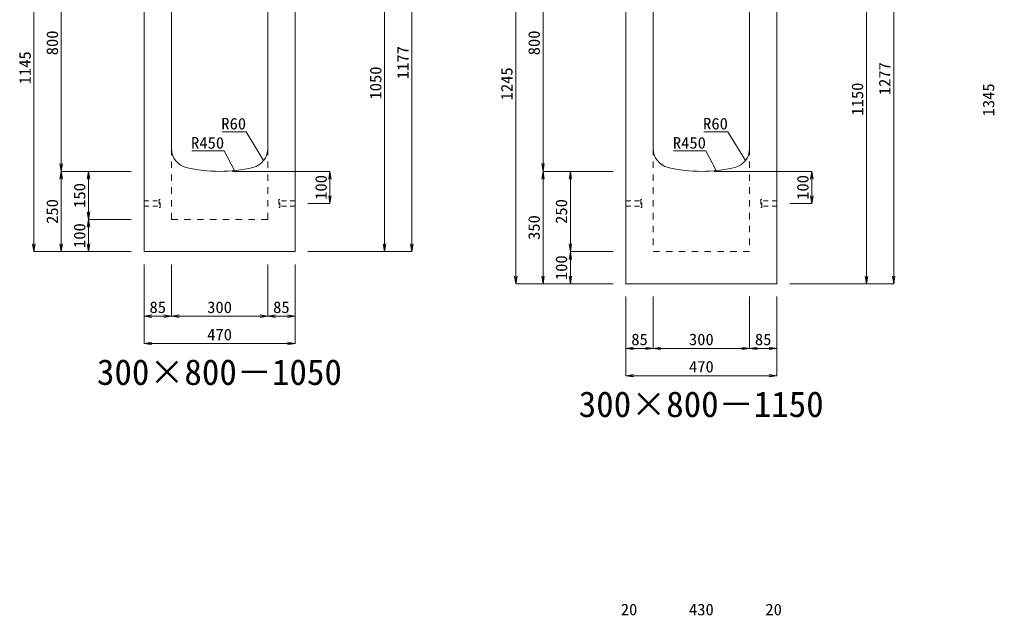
# Model space of a CAD drawing. Units: millimetres at full size. Extents: x -18734 to 51600, y -18820 to 17820.
# Drawn here: x 16777 to 19813, y 8917 to 10773 of the extents above; entities that cross this region are included whole.
import ezdxf
from ezdxf.enums import TextEntityAlignment as Align

# ---------------------------------------------------------------- set-up
doc = ezdxf.new("R2010")
doc.units = ezdxf.units.MM
doc.header["$LTSCALE"] = 20
doc.linetypes.add('USER1', pattern=[2, 1, -1])
doc.linetypes.add('USER2', pattern=[1.35, 0.75, -0.6])
for name, color, linetype, lineweight in [('インサート', 3, 'USER2', 9), ('寸法線', 7, 'Continuous', 13), ('引出線', 4, 'Continuous', 13), ('本体', 2, 'Continuous', 13)]:
    doc.layers.add(name, color=color, linetype=linetype, lineweight=lineweight)
doc.layers.add('文字', color=7, linetype='Continuous')
doc.styles.add('ＭＳ 明朝', font='')
doc.styles.get('ＭＳ 明朝').set_extended_font_data('MS Mincho')

# ---------------------------------------------------------------- blocks, each defined once
blk = doc.blocks.new('open_arrow')
at = {"color": 0, "linetype": 'Continuous', "lineweight": -2}
blk.add_lwpolyline([(7.5, 1.25), (0, 0), (7.5, -1.25)], dxfattribs=at)

msp = doc.modelspace()

# ---------------------------------------------------------------- linework, layer by layer
at = {"layer": 'インサート'}
for p, q in [((17165, 10208.5), (17212, 10208.5)), ((17165, 10208.5), (17165, 10191.5)), ((17215, 10212.5), (17212, 10212.5)), ((17212, 10212.5), (17212, 10187.5)), ((17215, 10187.5), (17215, 10212.5)), ((17588, 10212.5), (17585, 10212.5)), ((17585, 10212.5), (17585, 10187.5)), ((17588, 10187.5), (17588, 10212.5)), ((17635, 10208.5), (17588, 10208.5)), ((17635, 10191.5), (17635, 10208.5)), ((18665, 10208.5), (18712, 10208.5)), ((18665, 10208.5), (18665, 10191.5)), ((18715, 10212.5), (18712, 10212.5)), ((18712, 10212.5), (18712, 10187.5)), ((18715, 10187.5), (18715, 10212.5)), ((19088, 10212.5), (19085, 10212.5)), ((19085, 10212.5), (19085, 10187.5)), ((19088, 10187.5), (19088, 10212.5)), ((19135, 10208.5), (19088, 10208.5)), ((19135, 10191.5), (19135, 10208.5)), ((17165, 10191.5), (17212, 10191.5)), ((17212, 10187.5), (17215, 10187.5)), ((17585, 10187.5), (17588, 10187.5)), ((17635, 10191.5), (17588, 10191.5)), ((18665, 10191.5), (18712, 10191.5)), ((18712, 10187.5), (18715, 10187.5)), ((19085, 10187.5), (19088, 10187.5)), ((19135, 10191.5), (19088, 10191.5))]:
    msp.add_line(p, q, dxfattribs=at)
at = {"layer": '寸法線'}
for p, q in [((17998.78, 11227), (17998.78, 10050)), ((19498.78, 11227), (19498.78, 9950)), ((16822.06, 10050), (16822.06, 11195)), ((18322.06, 9950), (18322.06, 11195)), ((16907.06, 11100), (16907.06, 10300)), ((17913.78, 11100), (17913.78, 10050)), ((18407.06, 11100), (18407.06, 10300)), ((19413.78, 11100), (19413.78, 9950)), ((17125, 10300), (16907.06, 10300)), ((16907.06, 10050), (16907.06, 10300)), ((17125, 10300), (16907.06, 10300)), ((16992.06, 10300), (16992.06, 10150)), ((17125, 10300), (16992.06, 10300)), ((17440, 10300), (17743.78, 10300)), ((17743.78, 10300), (17743.78, 10200)), ((18625, 10300), (18407.06, 10300)), ((18407.06, 9950), (18407.06, 10300)), ((18625, 10300), (18407.06, 10300)), ((18492.06, 10300), (18492.06, 10050)), ((18625, 10300), (18492.06, 10300)), ((18940, 10300), (19243.78, 10300)), ((19243.78, 10300), (19243.78, 10200)), ((17675, 10200), (17743.78, 10200)), ((19175, 10200), (19243.78, 10200)), ((17125, 10150), (16992.06, 10150)), ((16992.06, 10150), (16992.06, 10050)), ((17125, 10150), (16992.06, 10150)), ((17125, 10050), (16822.06, 10050)), ((17125, 10050), (16907.06, 10050)), ((17125, 10050), (16992.06, 10050)), ((17675, 10050), (17913.78, 10050)), ((17675, 10050), (17998.78, 10050)), ((18625, 10050), (18492.06, 10050)), ((18492.06, 10050), (18492.06, 9950)), ((18625, 10050), (18492.06, 10050)), ((17165, 10010), (17165, 9848.84)), ((17165, 10010), (17165, 9763.84)), ((17250, 10010), (17250, 9848.84)), ((17250, 10010), (17250, 9848.84)), ((17550, 10010), (17550, 9848.84)), ((17550, 10010), (17550, 9848.84)), ((17635, 10010), (17635, 9848.84)), ((17635, 10010), (17635, 9763.84)), ((18625, 9950), (18322.06, 9950)), ((18625, 9950), (18407.06, 9950)), ((18625, 9950), (18492.06, 9950)), ((19175, 9950), (19413.78, 9950)), ((19175, 9950), (19498.78, 9950)), ((18665, 9910), (18665, 9748.84)), ((18665, 9910), (18665, 9663.84)), ((18750, 9910), (18750, 9748.84)), ((18750, 9910), (18750, 9748.84)), ((19050, 9910), (19050, 9748.84)), ((19050, 9910), (19050, 9748.84)), ((19135, 9910), (19135, 9748.84)), ((19135, 9910), (19135, 9663.84)), ((17165, 9848.84), (17250, 9848.84)), ((17250, 9848.84), (17550, 9848.84)), ((17550, 9848.84), (17635, 9848.84)), ((17165, 9763.84), (17635, 9763.84)), ((18665, 9748.84), (18750, 9748.84)), ((18750, 9748.84), (19050, 9748.84)), ((19050, 9748.84), (19135, 9748.84)), ((18665, 9663.84), (19135, 9663.84))]:
    msp.add_line(p, q, dxfattribs=at)
at = {"layer": '引出線'}
for points in [[(17537.07, 10333.32), (17482.66, 10423.21), (17407.98, 10423.21)], [(19037.07, 10333.32), (18982.66, 10423.21), (18907.98, 10423.21)], [(17446.44, 10302.4), (17414.22, 10363.55), (17313.21, 10363.55)], [(18946.44, 10302.4), (18914.22, 10363.55), (18813.21, 10363.55)]]:
    msp.add_lwpolyline(points, dxfattribs=at)
at = {"layer": '本体'}
for p, q in [((17165, 11100), (17165, 10050)), ((17250, 11100), (17250, 10370.53)), ((17550, 11100), (17550, 10370.53)), ((17635, 11100), (17635, 10050)), ((18665, 11100), (18665, 9950)), ((18750, 11100), (18750, 10370.53)), ((19050, 11100), (19050, 10370.53)), ((19135, 11100), (19135, 9950)), ((17165, 10050), (17635, 10050)), ((18665, 9950), (19135, 9950))]:
    msp.add_line(p, q, dxfattribs=at)
at = {"layer": '本体', "linetype": 'USER1', "lineweight": 15}
for p, q in [((17250, 10370.53), (17250, 10150)), ((17550, 10370.53), (17550, 10150)), ((18750, 10370.53), (18750, 10050)), ((19050, 10370.53), (19050, 10050)), ((17250, 10150), (17550, 10150)), ((18750, 10050), (19050, 10050))]:
    msp.add_line(p, q, dxfattribs=at)
at = {"layer": '本体'}
for centre, radius, start, end in [((17310, 10370.53), 60, 180, 256.65764), ((17490, 10370.53), 60, 283.34236, 0), ((18810, 10370.53), 60, 180, 256.65764), ((18990, 10370.53), 60, 283.34236, 0), ((17400, 10750), 450, 256.65764, 283.34236), ((18900, 10750), 450, 256.65764, 283.34236)]:
    msp.add_arc(centre, radius, start, end, dxfattribs=at)

# ---------------------------------------------------------------- block references
at = {"layer": '寸法線', "xscale": 3.2, "yscale": 3.2}
for p, rotation in [((16907.06, 10300), 90), ((18407.06, 10300), 90), ((16907.06, 10300), 270), ((16992.06, 10300), 270), ((17743.78, 10300), 270), ((18407.06, 10300), 270), ((18492.06, 10300), 270), ((19243.78, 10300), 270), ((17743.78, 10200), 90), ((19243.78, 10200), 90), ((16992.06, 10150), 90), ((16992.06, 10150), 270), ((16822.06, 10050), 90), ((16907.06, 10050), 90), ((16992.06, 10050), 90), ((17913.78, 10050), 90), ((17998.78, 10050), 90), ((18492.06, 10050), 90), ((18492.06, 10050), 270), ((18322.06, 9950), 90), ((18407.06, 9950), 90), ((18492.06, 9950), 90), ((19413.78, 9950), 90), ((19498.78, 9950), 90), ((17250, 9848.84), 180), ((17550, 9848.84), 180), ((17635, 9848.84), 180), ((17635, 9763.84), 180), ((18750, 9748.84), 180), ((19050, 9748.84), 180), ((19135, 9748.84), 180), ((19135, 9663.84), 180)]:
    msp.add_blockref('open_arrow', p, dxfattribs=dict(at, rotation=rotation))
for p in [(17165, 9848.84), (17250, 9848.84), (17550, 9848.84), (17165, 9763.84), (18665, 9748.84), (18750, 9748.84), (19050, 9748.84), (18665, 9663.84)]:
    msp.add_blockref('open_arrow', p, dxfattribs=at)
at = {"layer": '引出線', "xscale": 0.0533, "yscale": 0.0533}
for p, rotation in [((17537.07, 10333.32), 121.2), ((19037.07, 10333.32), 121.2), ((17446.44, 10302.4), 117.8), ((18946.44, 10302.4), 117.8)]:
    msp.add_blockref('open_arrow', p, dxfattribs=dict(at, rotation=rotation))

# ---------------------------------------------------------------- texts
at = {"layer": '寸法線', "style": 'ＭＳ 明朝', "width": 1.05}
for s, p in [('800', (16879.06, 10700)), ('800', (18379.06, 10700)), ('1177', (17970.78, 10638.5)), ('1145', (16794.06, 10622.5)), ('1277', (19470.78, 10588.5)), ('1050', (17885.78, 10575)), ('1245', (18294.06, 10572.5)), ('1150', (19385.78, 10525)), ('1345', (19794.06, 10522.5)), ('150', (16964.06, 10225)), ('100', (17715.78, 10250)), ('100', (19215.78, 10250)), ('250', (16879.06, 10175)), ('250', (18464.06, 10175)), ('350', (18379.06, 10125)), ('100', (16964.06, 10100)), ('100', (18464.06, 10000))]:
    msp.add_text(s, height=36.03, rotation=90, dxfattribs=at).set_placement(p, align=Align.MIDDLE_CENTER)
for s, p in [('85', (17207.5, 9876.84)), ('300', (17400, 9876.84)), ('85', (17592.5, 9876.84)), ('470', (17400, 9791.84)), ('85', (18707.5, 9776.84)), ('300', (18900, 9776.84)), ('85', (19092.5, 9776.84)), ('470', (18900, 9691.84)), ('20', (18675, 8935.69)), ('430', (18900, 8935.69)), ('20', (19125, 8935.69))]:
    msp.add_text(s, height=36.03, dxfattribs=at).set_placement(p, align=Align.MIDDLE_CENTER)
at = {"layer": '引出線', "style": 'ＭＳ 明朝', "width": 1.05}
for s, p in [('R60', (17482.66, 10466.41)), ('R60', (18982.66, 10466.41)), ('R450', (17414.22, 10406.75)), ('R450', (18914.22, 10406.75))]:
    msp.add_text(s, height=36.03, dxfattribs=at).set_placement(p, align=Align.TOP_RIGHT)
at = {"layer": '文字', "style": 'ＭＳ 明朝'}
for s, p in [('300×800－1050', (17399.52, 9675.03)), ('300×800－1150', (18899.52, 9575.03))]:
    msp.add_text(s, height=80.06, dxfattribs=at).set_placement(p, align=Align.MIDDLE_CENTER)

doc.saveas('drawing.dxf')
